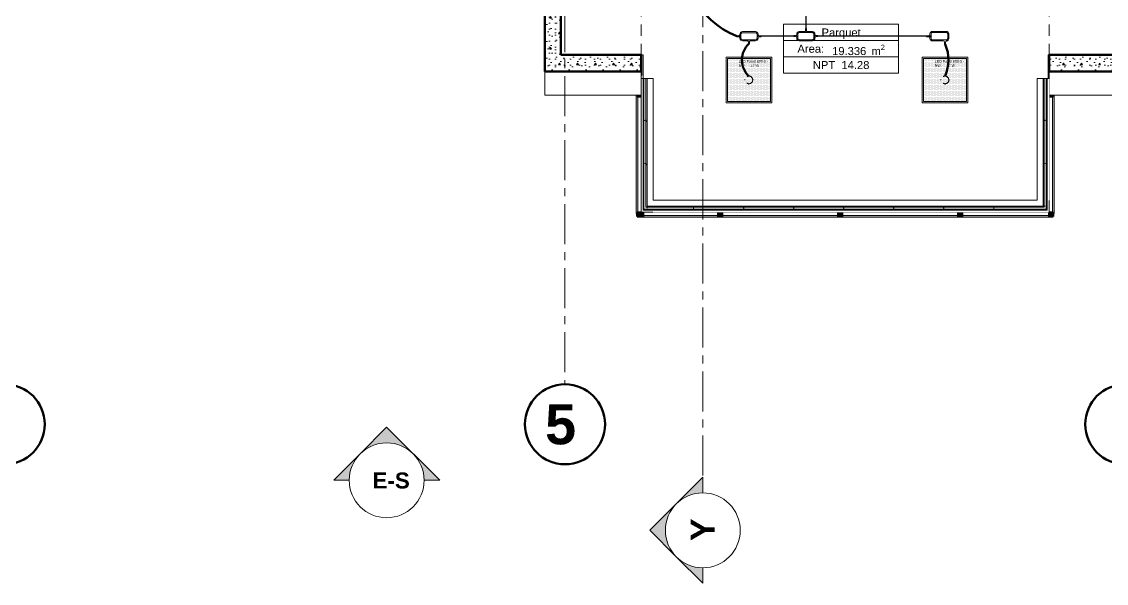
# Model space of a CAD drawing. Header units: inches. Extents: x -38 to 5698, y -33 to 92.
# Drawn here: x 308.03 to 321.58, y -0.44 to 6.58 of the extents above; entities that cross this region are included whole.
import ezdxf
from ezdxf.lldxf.tags import DXFTag

# ---------------------------------------------------------------- set-up
doc = ezdxf.new("R2010")
doc.units = ezdxf.units.IN
doc.header["$MEASUREMENT"] = 0
doc.set_wipeout_variables(frame=1)
for name, pattern in [('CONTINUA', [0]), ('DASHED', [0.75, 0.5, -0.25]), ('Línea Oculta', [0.195611, 0.141111, -0.0545]), ('Punto & Raya', [0.65, 0.5, -0.075, 0, -0.075]), ('Wipeout_Contour', [1, 0, -1])]:
    doc.linetypes.add(name, pattern=pattern)
for name, color, linetype in [('02 _ ARQ _ ALB _ Ejes Generales', 7, 'Continuous'), ('02 _ ARQ _ ZON _ Espacio.3D', 7, 'Continuous'), ('08 _ STR _ EXT _ 08 Placas', 7, 'Continuous'), ('08 _ STR _ EXT _ 08 Placas Inclinadas', 7, 'Continuous'), ('Acabado - Muros', 7, 'Continuous'), ('Estructura - 04 MURO', 7, 'Continuous'), ('Interior - Escaleras & Barandillas', 7, 'Continuous'), ('Marcador - Alzados', 7, 'Continuous'), ('Marcador - Secciones', 251, 'Continuous')]:
    doc.layers.add(name, color=color, linetype=linetype)
for name, color, linetype, lineweight in [('ALUMBRADO_CONDUIT', 30, 'CONDUIT1', 30), ('Bancas', 1, 'Continuous', 13), ('CABLEADO EXT.', 3, 'PVCSUBT', 30), ('Luminarias', 5, 'Continuous', 20), ('Simb_Alumbrado', 140, 'CONTINUA', 30)]:
    doc.layers.add(name, color=color, linetype=linetype, lineweight=lineweight)
doc.styles.add('Estilo_Generado_1', font='swisseb.ttf')
doc.styles.add('Estilo_Generado_7', font='swisse.ttf')
doc.styles.add('{18b73a54-fa43-428c-adcb-c1c7bbdf2c84}', font='Simplex.shx')
tags = doc.linetypes.add('CONDUIT', pattern='A,1.5,-0.210535,["con",{18b73a54-fa43-428c-adcb-c1c7bbdf2c84},S=0.2,R=0,X=0,Y=-0.065594],-0.702384', length=2.412919).pattern_tags.tags
tags[6] = DXFTag(74, 10)
tags = doc.linetypes.add('CONDUIT1', pattern='A,1,-0.19772,["con",{18b73a54-fa43-428c-adcb-c1c7bbdf2c84},S=0.2,R=0,X=0,Y=-0.065594],-0.593642', length=1.791362).pattern_tags.tags
tags[6] = DXFTag(74, 10)
tags = doc.linetypes.add('PVCSUBT', pattern='A,0.6,-0.3,0.6,-0.075691,["PVC",Standard,S=0.2,R=0,X=0,Y=-0.093724],-0.621005', length=2.196696).pattern_tags.tags
tags[10] = DXFTag(74, 10)
pattern_1 = [(0, (277.50004, 6e-09), (0, 0.3897114), [0.024375, -0.200625]), (0, (277.61254, 0.19486), (0, 0.3897114), [0.024375, -0.200625]), (60, (277.50004, 6e-09), (-0.3375, 0.1948557), [0.024375, -0.200625]), (60, (277.72504, 6e-09), (-0.3375, 0.1948557), [0.024375, -0.200625]), (120, (277.5244, 6e-09), (0.3375, 0.1948557), [0.024375, -0.200625]), (120, (277.7494, 6e-09), (0.3375, 0.1948557), [0.024375, -0.200625]), (0, (277.50004, 0.0375), (0, 0.075), [0, -0.075, 0, -0.1125]), (45, (277.53754, 0.0375), (-0.05303301, 0.05303301), [0, -0.05625, 0, -0.09375])]

# ---------------------------------------------------------------- blocks, each defined once
blk = doc.blocks.new('*U270')
at = {"layer": 'Luminarias', "linetype": 'DASHED', "lineweight": 0, "ltscale": 0.05}
blk.add_lwpolyline([(0, -0.005), (0, 0.005)], dxfattribs=at)
blk = doc.blocks.new('*U271')
at = {"color": 0, "linetype": 'ByBlock', "lineweight": -2, "transparency": 16777216}
for p, rotation in [((-0.05, 0), 90), ((0, -0.05), 180), ((0.05, 0), 269.9999999999999)]:
    blk.add_blockref('*U270', p, dxfattribs=dict(at, rotation=rotation))
blk.add_blockref('*U270', (0, 0.05), dxfattribs=at)
blk = doc.blocks.new('PANEL LED 50W')
at = {"layer": 'Luminarias'}
h = blk.add_hatch(dxfattribs=at)
h.set_pattern_fill('DOTS', color=4, scale=0.009097)
h.set_pattern_definition([(0, (0, -2e-14), (0.0072206, 0.01444116), [0, -0.01444116])])
h.paths.add_polyline_path([(-0.257, -0.257), (0.257, -0.257), (0.257, 0.257), (-0.257, 0.257)])
h.paths.add_polyline_path([(-0.13, 0.097), (0.185, 0.097), (0.185, 0.247), (-0.13, 0.247)], flags=24)
at = {"layer": 'Luminarias', "color": 4, "lineweight": 0}
for points in [[(-0.273, 0.273), (0.273, 0.273), (0.273, -0.273), (-0.273, -0.273)], [(-0.257, -0.257), (0.257, -0.257), (0.257, 0.257), (-0.257, 0.257)]]:
    blk.add_lwpolyline(points, close=True, dxfattribs=at)
at = {"layer": 'Luminarias', "color": 4, "linetype": 'DASHED', "lineweight": 0, "ltscale": 0.01}
blk.add_circle((0, 0), 0.0455, dxfattribs=at)
at = {"color": 4}
blk.add_blockref('*U271', (0, 0), dxfattribs=at)
at = {"layer": 'Luminarias', "color": 4, "insert": (-0.122, 0.239), "char_height": 0.03093, "width": 0.38285, "attachment_point": 1}
blk.add_mtext('{\\Ftxt|c0;LED Panel 600-5 - NW      47 W}', dxfattribs=at)
blk = doc.blocks.new('lumin 47')
at = {"layer": 'ALUMBRADO_CONDUIT', "xscale": 1.041283452965173, "yscale": 1.041283452965173, "zscale": 1.041283452965173}
blk.add_blockref('PANEL LED 50W', (-76.251, 24.243), dxfattribs=at)
blk = doc.blocks.new('CAJA OVAL TIPO L')
at = {"layer": 'Simb_Alumbrado', "lineweight": 13}
blk.add_lwpolyline([(-0.049, -0.079), (-0.049, -0.034, -0.380413), (-0.026, -0.009), (-0.026, -0.009, 0.341426), (-0.016, 0.003), (-0.016, 0.024), (-0.006, 0.024), (-0.006, 0.003, 0.414214), (0.006, -0.009), (0.114, -0.009, -0.414214), (0.139, -0.034), (0.139, -0.038, 0.414214), (0.151, -0.051), (0.172, -0.051), (0.172, -0.061), (0.151, -0.061, 0.414214), (0.139, -0.073), (0.139, -0.079, -0.414214), (0.114, -0.104), (-0.024, -0.104, -0.414214), (-0.049, -0.079, 0.414214)], format="xyb", dxfattribs=at)
for points in [[(-0.048, -0.056), (-0.04, -0.056)], [(-0.044, -0.051), (-0.044, -0.06)], [(0.132, -0.056), (0.141, -0.056)], [(0.137, -0.051), (0.137, -0.06)]]:
    blk.add_lwpolyline(points, dxfattribs=at)
blk.add_lwpolyline([(-0.024, -0.02), (0.114, -0.02, -0.414214), (0.128, -0.034), (0.128, -0.079, -0.414214), (0.114, -0.093), (-0.024, -0.093, -0.414214), (-0.038, -0.079), (-0.038, -0.034, -0.414214)], format="xyb", close=True, dxfattribs=at)
for centre in [(-0.044, -0.056), (0.137, -0.056)]:
    blk.add_circle(centre, 0.00438, dxfattribs=at)
blk = doc.blocks.new('oval t')
at = {"layer": 'Simb_Alumbrado', "lineweight": 13}
blk.add_lwpolyline([(0.014, 0.01, -0.414214), (0.004, 0.02), (0.004, 0.042), (-0.006, 0.042), (-0.006, 0.02, -0.414214), (-0.016, 0.01), (-0.066, 0.01, 0.414214), (-0.09, -0.014), (-0.09, -0.018, -0.414214), (-0.102, -0.03), (-0.121, -0.03), (-0.121, -0.04), (-0.102, -0.04, -0.451917), (-0.09, -0.054, 0.451917), (-0.066, -0.081), (0.066, -0.081, 0.414214), (0.09, -0.057), (0.09, -0.051, -0.398753), (0.102, -0.04), (0.121, -0.04), (0.121, -0.03), (0.102, -0.03, -0.368669), (0.09, -0.018), (0.09, -0.014, 0.414214), (0.066, 0.01), (0.014, 0.01)], format="xyb", dxfattribs=at)
blk.add_lwpolyline([(-0.066, 0), (0.066, 0, -0.414214), (0.08, -0.014), (0.08, -0.057, -0.414214), (0.066, -0.07), (-0.066, -0.07, -0.414214), (-0.08, -0.057), (-0.08, -0.014, -0.414214)], format="xyb", close=True, dxfattribs=at)
for points in [[(-0.091, -0.035), (-0.083, -0.035)], [(-0.087, -0.031), (-0.087, -0.039)], [(0.084, -0.035), (0.092, -0.035)], [(0.088, -0.031), (0.088, -0.039)]]:
    blk.add_lwpolyline(points, dxfattribs=at)
for centre in [(-0.087, -0.035), (0.088, -0.035)]:
    blk.add_circle(centre, 0.00419, dxfattribs=at)

msp = doc.modelspace()

# ---------------------------------------------------------------- hatches: boundary and pattern name
at = {"layer": '08 _ STR _ EXT _ 08 Placas', "linetype": 'Continuous', "lineweight": 9}
h = msp.add_hatch(dxfattribs=at)
h.set_pattern_fill('HORMIGÓN_EN_MASA_0002', color=250, style=0, pattern_type=2)
h.set_pattern_definition(pattern_1)
h.paths.add_polyline_path([(314.64, 6.165), (314.77, 7.09), (314.77, 7.2), (314.57, 7.2), (314.57, 6.165)])
h = msp.add_hatch(dxfattribs=at)
h.set_pattern_fill('HORMIGÓN_EN_MASA_0002', color=250, style=0, pattern_type=2)
h.set_pattern_definition(pattern_1)
h.paths.add_polyline_path([(314.77, 6.883), (314.741, 6.883), (314.64, 6.165), (314.77, 6.165)])
at = {"layer": '08 _ STR _ EXT _ 08 Placas Inclinadas', "linetype": 'Continuous', "lineweight": 9}
h = msp.add_hatch(dxfattribs=at)
h.set_pattern_fill('HORMIGÓN_EN_MASA_0002', style=0, pattern_type=2)
h.set_pattern_definition(pattern_1)
h.paths.add_polyline_path([(314.611, 5.958), (314.64, 6.165), (314.57, 6.165), (314.57, 5.958)])
at = {"layer": 'Acabado - Muros', "linetype": 'Continuous', "lineweight": 9}
for points in [[(315.71, 5.683), (315.73, 5.683), (315.73, 5.923), (315.71, 5.923)], [(320.93, 5.683), (320.93, 5.923), (320.91, 5.923), (320.91, 5.683)], [(315.71, 4.183), (315.73, 4.183), (315.73, 5.663), (315.71, 5.663)], [(320.93, 4.183), (320.93, 5.663), (320.91, 5.663), (320.91, 4.183)], [(315.78, 4.138), (316.754, 4.138), (316.754, 4.158), (315.78, 4.158)], [(316.764, 4.138), (318.254, 4.138), (318.254, 4.158), (316.764, 4.158)], [(318.264, 4.138), (319.754, 4.138), (319.754, 4.158), (318.264, 4.158)], [(319.764, 4.138), (320.885, 4.138), (320.885, 4.158), (319.764, 4.158)]]:
    msp.add_hatch(color=250, dxfattribs=at).paths.add_polyline_path(points)
at = {"layer": 'Acabado - Muros', "linetype": 'Continuous', "lineweight": 0}
for points in [[(315.77, 5.907), (315.77, 5.959), (315.72, 5.959), (315.72, 5.907)], [(320.87, 5.907), (320.92, 5.907), (320.92, 5.959), (320.87, 5.959)], [(315.77, 5.648), (315.77, 5.698), (315.72, 5.698), (315.72, 5.648)], [(320.87, 5.648), (320.92, 5.648), (320.92, 5.698), (320.87, 5.698)], [(315.77, 4.198), (315.72, 4.198), (315.72, 4.148), (315.77, 4.148)], [(315.795, 4.198), (315.745, 4.198), (315.745, 4.148), (315.795, 4.148)], [(316.734, 4.198), (316.734, 4.148), (316.784, 4.148), (316.784, 4.198)], [(318.234, 4.198), (318.234, 4.148), (318.284, 4.148), (318.284, 4.198)], [(319.734, 4.198), (319.734, 4.148), (319.784, 4.148), (319.784, 4.198)], [(320.87, 4.198), (320.87, 4.148), (320.92, 4.148), (320.92, 4.198)]]:
    msp.add_hatch(color=254, dxfattribs=at).paths.add_polyline_path(points)
at = {"layer": 'Marcador - Alzados', "linetype": 'Continuous', "lineweight": 13}
for points in [[(312.261, 1.181, -0.414214), (312.923, 1.181), (312.592, 1.512)], [(311.93, 0.85), (312.124, 0.85, -0.198912), (312.261, 1.181)], [(313.255, 0.85), (312.923, 1.181, -0.198912), (313.06, 0.85)]]:
    msp.add_hatch(color=7, dxfattribs=at).paths.add_polyline_path(points)
at = {"layer": 'Marcador - Secciones', "linetype": 'Continuous', "lineweight": 13}
for points in [[(316.542, 0.888), (316.211, 0.557, -0.198912), (316.542, 0.694)], [(316.211, -0.106, -0.414214), (316.211, 0.557), (315.88, 0.225)], [(316.542, -0.437), (316.542, -0.243, -0.198912), (316.211, -0.106)]]:
    msp.add_hatch(color=7, dxfattribs=at).paths.add_polyline_path(points)

# ---------------------------------------------------------------- linework, layer by layer
at = {"layer": '02 _ ARQ _ ALB _ Ejes Generales', "color": 7, "linetype": 'Continuous', "lineweight": 60}
for centre in [(307.82, 1.55), (314.82, 1.55), (321.82, 1.55)]:
    msp.add_circle(centre, 0.5, dxfattribs=at)
at = {"layer": '02 _ ARQ _ ZON _ Espacio.3D', "color": 252, "linetype": 'Continuous', "lineweight": 13}
for p, q in [((318.988, 6.548), (317.552, 6.548)), ((317.552, 6.548), (317.552, 5.938)), ((318.988, 5.938), (318.988, 6.548)), ((318.988, 6.345), (317.552, 6.345)), ((317.552, 6.141), (318.988, 6.141)), ((318.988, 5.938), (317.552, 5.938))]:
    msp.add_line(p, q, dxfattribs=at)
at = {"layer": '02 _ ARQ _ ZON _ Espacio.3D', "color": 254, "linetype": 'Continuous', "lineweight": 0, "flags": 128}
msp.add_lwpolyline([(315.27, 7.2), (314.77, 7.2), (314.77, 6.165), (315.795, 6.165), (315.795, 4.32), (320.855, 4.32), (320.855, 6.165), (321.87, 6.165), (321.87, 7.2), (321.17, 7.2), (321.17, 7.65), (315.27, 7.65)], close=True, dxfattribs=at)
at = {"layer": '08 _ STR _ EXT _ 08 Placas Inclinadas', "color": 7, "linetype": 'Continuous', "lineweight": 80}
for p, q in [((314.77, 6.165), (314.77, 7.09)), ((315.77, 6.165), (314.77, 6.165)), ((321.87, 6.165), (320.87, 6.165))]:
    msp.add_line(p, q, dxfattribs=at)
at = {"layer": '08 _ STR _ EXT _ 08 Placas Inclinadas', "color": 251, "linetype": 'Línea Oculta', "lineweight": 13, "flags": 128}
for points in [[(315.77, 6.165), (315.77, 7.09)], [(320.87, 6.165), (320.87, 7.09)]]:
    msp.add_lwpolyline(points, dxfattribs=at)
at = {"layer": 'Acabado - Muros', "color": 7, "linetype": 'Continuous', "lineweight": 60}
for p, q in [((315.72, 5.959), (315.72, 5.907)), ((315.77, 5.959), (315.72, 5.959)), ((315.77, 5.907), (315.72, 5.907)), ((315.77, 5.959), (315.77, 5.907)), ((320.87, 5.959), (320.87, 5.907)), ((320.92, 5.959), (320.87, 5.959)), ((320.92, 5.907), (320.87, 5.907)), ((320.92, 5.959), (320.92, 5.907)), ((315.72, 5.698), (315.72, 5.648)), ((315.77, 5.698), (315.72, 5.698)), ((315.77, 5.698), (315.77, 5.648)), ((320.87, 5.698), (320.87, 5.648)), ((320.92, 5.698), (320.87, 5.698)), ((320.92, 5.698), (320.92, 5.648)), ((315.77, 5.648), (315.72, 5.648)), ((320.92, 5.648), (320.87, 5.648)), ((315.795, 4.198), (315.72, 4.198)), ((315.72, 4.198), (315.72, 4.148)), ((315.795, 4.148), (315.72, 4.148)), ((315.745, 4.198), (315.745, 4.148)), ((315.77, 4.198), (315.77, 4.148)), ((315.795, 4.198), (315.795, 4.148)), ((316.734, 4.198), (316.734, 4.148)), ((316.784, 4.198), (316.734, 4.198)), ((316.784, 4.148), (316.734, 4.148)), ((316.784, 4.198), (316.784, 4.148)), ((318.234, 4.198), (318.234, 4.148)), ((318.284, 4.198), (318.234, 4.198)), ((318.284, 4.148), (318.234, 4.148)), ((318.284, 4.198), (318.284, 4.148)), ((319.734, 4.198), (319.734, 4.148)), ((319.784, 4.198), (319.734, 4.198)), ((319.784, 4.148), (319.734, 4.148)), ((319.784, 4.198), (319.784, 4.148)), ((320.87, 4.198), (320.87, 4.148)), ((320.92, 4.198), (320.87, 4.198)), ((320.92, 4.148), (320.87, 4.148)), ((320.92, 4.198), (320.92, 4.148))]:
    msp.add_line(p, q, dxfattribs=at)
at = {"layer": 'Acabado - Muros', "color": 7, "linetype": 'Continuous', "lineweight": 13, "flags": 128}
for points in [[(315.71, 5.683), (315.73, 5.683), (315.73, 5.923), (315.71, 5.923)], [(320.93, 5.683), (320.91, 5.683), (320.91, 5.923), (320.93, 5.923)], [(315.71, 4.183), (315.73, 4.183), (315.73, 5.663), (315.71, 5.663)], [(320.93, 4.183), (320.91, 4.183), (320.91, 5.663), (320.93, 5.663)], [(315.78, 4.138), (315.78, 4.158), (316.754, 4.158), (316.754, 4.138)], [(316.764, 4.138), (316.764, 4.158), (318.254, 4.158), (318.254, 4.138)], [(318.264, 4.138), (318.264, 4.158), (319.754, 4.158), (319.754, 4.138)], [(319.764, 4.138), (319.764, 4.158), (320.885, 4.158), (320.885, 4.138)]]:
    msp.add_lwpolyline(points, close=True, dxfattribs=at)
at = {"layer": 'ALUMBRADO_CONDUIT', "color": 30, "lineweight": 30, "ltscale": 0.4, "true_color": 0xf26722}
for p, q in [((317.83, 8.862), (317.83, 6.496)), ((317.677, 6.399), (317.271, 6.399)), ((319.339, 6.399), (317.981, 6.399))]:
    msp.add_line(p, q, dxfattribs=at)
at = {"layer": 'CABLEADO EXT.', "color": 3, "lineweight": 80}
for centre, radius, start, end in [((317.381, 7.414), 1.096, 167.931, 247.7696), ((317.305, 6.102), 0.275, 132.972, 227.028), ((319.136, 6.101), 0.476, 335.1506, 24.6298)]:
    msp.add_arc(centre, radius, start, end, dxfattribs=at)
at = {"layer": 'Marcador - Alzados', "color": 7, "linetype": 'Continuous', "lineweight": 13, "flags": 128}
msp.add_lwpolyline([(313.255, 0.85), (312.592, 1.512), (312.261, 1.181)], dxfattribs=at)
for points in [[(312.261, 1.181), (311.93, 0.85), (312.124, 0.85, -0.198912)], [(313.255, 0.85), (313.06, 0.85, 0.198912)]]:
    msp.add_lwpolyline(points, format="xyb", dxfattribs=at)
at = {"layer": 'Marcador - Alzados', "color": 7, "linetype": 'Continuous', "lineweight": 13}
msp.add_circle((312.592, 0.85), 0.468, dxfattribs=at)
at = {"layer": 'Marcador - Secciones', "color": 7, "linetype": 'Continuous', "lineweight": 13, "flags": 128}
for points in [[(316.211, 0.557), (316.542, 0.888), (316.542, 0.694, 0.198912)], [(316.211, -0.106), (316.542, -0.437), (316.542, -0.243, -0.198912)]]:
    msp.add_lwpolyline(points, format="xyb", dxfattribs=at)
msp.add_lwpolyline([(316.211, 0.557), (315.88, 0.225), (316.211, -0.106)], dxfattribs=at)
at = {"layer": 'Marcador - Secciones', "color": 7, "linetype": 'Continuous', "lineweight": 13}
msp.add_circle((316.542, 0.225), 0.468, dxfattribs=at)

# ---------------------------------------------------------------- block references
for p in [(393.369, -18.39), (395.819, -18.39)]:
    msp.add_blockref('lumin 47', p)
at = {"layer": 'ALUMBRADO_CONDUIT', "linetype": 'CONDUIT', "lineweight": 30, "xscale": 1.253906979044094, "yscale": 1.253906979044094, "zscale": 1.253906979044094, "rotation": 180}
msp.add_blockref('CAJA OVAL TIPO L', (319.554, 6.329), dxfattribs=at)
at = {"layer": 'Bancas', "color": 252, "true_color": 0x939598, "xscale": -1.253906979044094, "yscale": 1.253906979044094, "zscale": 1.253906979044094, "rotation": 180}
msp.add_blockref('oval t', (317.119, 6.355), dxfattribs=at)
at = {"layer": 'Bancas', "color": 252, "true_color": 0x939598, "xscale": -1.253906979044094, "yscale": 1.253906979044094, "zscale": 1.253906979044094}
msp.add_blockref('oval t', (317.829, 6.444), dxfattribs=at)

# ---------------------------------------------------------------- texts
at = {"layer": '02 _ ARQ _ ALB _ Ejes Generales', "color": 7, "lineweight": 30, "insert": (314.571, 1.8), "char_height": 0.5, "attachment_point": 1, "style": 'Estilo_Generado_1'}
msp.add_mtext('\\A1;{\\pql;\\pt0;\\fSwis721 Ex BT|b1|i0|c0|p34;5}', dxfattribs=at)
at = {"layer": '02 _ ARQ _ ZON _ Espacio.3D', "color": 252, "lineweight": 25, "char_height": 0.1, "attachment_point": 2, "style": 'Estilo_Generado_7'}
for s, insert in [('\\A1;{\\pqc;\\pt0;\\fSwis721 Ex BT|b0|i0|c238|p34;Parquet}', (318.27, 6.496)), ('\\A1;{\\pqc;\\pt0;\\fSwis721 Ex BT|b0|i0|c238|p34;Area: }', (317.891, 6.293)), ('\\A1;{\\pqc;\\pt0,0.3;\\fSwis721 Ex BT|b0|i0|c238|p34;19.336\\fSwis721 Ex BT|b0|i0|c238|p34;\\A1{\\H.66x;\\S^  ;}\\fSwis721 Ex BT|b0|i0|c238|p34; m\\fSwis721 Ex BT|b0|i0|c238|p34;\\A1{\\H.66x;\\S2^  ;}}', (318.487, 6.293)), ('\\A1;{\\pqc;\\pt0;\\fSwis721 Ex BT|b0|i0|c238|p34;NPT  14.28}', (318.27, 6.089))]:
    msp.add_mtext(s, dxfattribs=dict(at, insert=insert))
at = {"layer": 'Marcador - Alzados', "color": 5, "lineweight": 35, "insert": (312.881, 0.745), "char_height": 0.2, "attachment_point": 9, "style": 'Estilo_Generado_1'}
msp.add_mtext('\\A1;{\\pqr;\\pt0;\\fSwis721 Ex BT|b1|i0|c0|p34;E-S}', dxfattribs=at)
at = {"layer": 'Marcador - Secciones', "color": 5, "lineweight": 25, "insert": (316.692, 0.372), "char_height": 0.3, "attachment_point": 9, "rotation": 90, "style": 'Estilo_Generado_1'}
msp.add_mtext('\\A1;{\\pqr;\\pt0;\\fSwis721 Ex BT|b1|i0|c0|p34;Y}', dxfattribs=at)

# ---------------------------------------------------------------- next in the draw order: wipeouts: each hides what was drawn before it
at = {"color": 254, "linetype": 'Wipeout_Contour', "lineweight": 0, "ltscale": 7348.304859}
msp.add_wipeout([(314.611, 5.958), (314.57, 5.958), (314.57, 5.664)], dxfattribs=at).dxf.layer = '08 _ STR _ EXT _ 08 Placas Inclinadas'
at = {"color": 254, "linetype": 'Wipeout_Contour', "lineweight": 0, "ltscale": 9824.608827}
msp.add_wipeout([(320.87, 5.664), (322.07, 5.664), (322.029, 5.958), (320.87, 5.958)], dxfattribs=at).dxf.layer = '08 _ STR _ EXT _ 08 Placas Inclinadas'
at = {"color": 254, "linetype": 'Wipeout_Contour', "lineweight": 0, "ltscale": 7351.151175}
msp.add_wipeout([(315.92, 4.35), (315.77, 4.2), (315.92, 4.2)], dxfattribs=at).dxf.layer = 'Estructura - 04 MURO'

# ---------------------------------------------------------------- next in the draw order: hatches: boundary and pattern name
at = {"layer": '08 _ STR _ EXT _ 08 Placas Inclinadas', "linetype": 'Continuous', "lineweight": 9}
h = msp.add_hatch(dxfattribs=at)
h.set_pattern_fill('HORMIGÓN_EN_MASA_0002', style=0, pattern_type=2)
h.set_pattern_definition(pattern_1)
h.paths.add_polyline_path([(321.87, 6.165), (320.87, 6.165), (320.87, 5.958), (321.87, 5.958)])

# ---------------------------------------------------------------- next in the draw order: linework, layer by layer
at = {"layer": '08 _ STR _ EXT _ 08 Placas Inclinadas', "color": 7, "linetype": 'Continuous', "lineweight": 80}
msp.add_line((320.87, 5.958), (322.07, 5.958), dxfattribs=at)
at = {"layer": '08 _ STR _ EXT _ 08 Placas Inclinadas', "color": 7, "linetype": 'Continuous', "lineweight": 80, "flags": 128}
msp.add_lwpolyline([(320.87, 5.958), (320.87, 6.165)], dxfattribs=at)
at = {"layer": '08 _ STR _ EXT _ 08 Placas Inclinadas', "color": 7, "linetype": 'Continuous', "lineweight": 13, "flags": 128}
for points in [[(320.87, 5.664), (320.87, 5.958)], [(320.87, 5.664), (322.07, 5.664)]]:
    msp.add_lwpolyline(points, dxfattribs=at)

# ---------------------------------------------------------------- next in the draw order: wipeouts: each hides what was drawn before it
at = {"color": 254, "linetype": 'Wipeout_Contour', "lineweight": 0, "ltscale": 9799.42269}
msp.add_wipeout([(314.57, 5.664), (315.77, 5.664), (315.77, 5.958), (314.611, 5.958)], dxfattribs=at).dxf.layer = '08 _ STR _ EXT _ 08 Placas Inclinadas'
at = {"color": 254, "linetype": 'Wipeout_Contour', "lineweight": 0, "ltscale": 7352.003179}
msp.add_wipeout([(315.92, 4.35), (315.77, 4.35), (315.77, 4.2)], dxfattribs=at).dxf.layer = 'Estructura - 04 MURO'

# ---------------------------------------------------------------- next in the draw order: hatches: boundary and pattern name
at = {"layer": '08 _ STR _ EXT _ 08 Placas Inclinadas', "linetype": 'Continuous', "lineweight": 9}
h = msp.add_hatch(dxfattribs=at)
h.set_pattern_fill('HORMIGÓN_EN_MASA_0002', style=0, pattern_type=2)
h.set_pattern_definition(pattern_1)
h.paths.add_polyline_path([(314.77, 6.165), (314.64, 6.165), (314.611, 5.958), (314.77, 5.958)])
h = msp.add_hatch(dxfattribs=at)
h.set_pattern_fill('HORMIGÓN_EN_MASA_0002', style=0, pattern_type=2)
h.set_pattern_definition(pattern_1)
h.paths.add_polyline_path([(314.77, 5.958), (315.77, 5.958), (315.77, 6.165), (314.77, 6.165)])

# ---------------------------------------------------------------- next in the draw order: linework, layer by layer
at = {"layer": '02 _ ARQ _ ALB _ Ejes Generales', "color": 251, "linetype": 'Punto & Raya', "lineweight": 13}
msp.add_line((314.82, 45.9), (314.82, 2.05), dxfattribs=at)
at = {"layer": '08 _ STR _ EXT _ 08 Placas', "color": 7, "linetype": 'Continuous', "lineweight": 80}
msp.add_line((314.611, 5.958), (314.57, 5.958), dxfattribs=at)
at = {"layer": '08 _ STR _ EXT _ 08 Placas', "color": 7, "linetype": 'Continuous', "lineweight": 80, "flags": 128}
msp.add_lwpolyline([(314.57, 5.958), (314.57, 7.2)], dxfattribs=at)
at = {"layer": '08 _ STR _ EXT _ 08 Placas', "color": 7, "linetype": 'Continuous', "lineweight": 13, "flags": 128}
msp.add_lwpolyline([(314.57, 5.664), (314.57, 5.958)], dxfattribs=at)
at = {"layer": '08 _ STR _ EXT _ 08 Placas Inclinadas', "color": 7, "linetype": 'Continuous', "lineweight": 80}
msp.add_line((314.611, 5.958), (315.77, 5.958), dxfattribs=at)
at = {"layer": '08 _ STR _ EXT _ 08 Placas Inclinadas', "color": 7, "linetype": 'Continuous', "lineweight": 80, "flags": 128}
msp.add_lwpolyline([(315.77, 5.958), (315.77, 6.165)], dxfattribs=at)
at = {"layer": '08 _ STR _ EXT _ 08 Placas Inclinadas', "color": 7, "linetype": 'Continuous', "lineweight": 13, "flags": 128}
for points in [[(315.77, 5.664), (315.77, 5.958)], [(314.57, 5.664), (315.77, 5.664)]]:
    msp.add_lwpolyline(points, dxfattribs=at)
at = {"layer": 'Estructura - 04 MURO', "color": 7, "linetype": 'Continuous', "lineweight": 13, "flags": 128}
msp.add_lwpolyline([(315.77, 4.2), (320.87, 4.2)], dxfattribs=at)

# ---------------------------------------------------------------- next in the draw order: wipeouts: each hides what was drawn before it
at = {"color": 254, "linetype": 'Wipeout_Contour', "lineweight": 0, "ltscale": 9802.109788}
msp.add_wipeout([(315.92, 4.35), (315.92, 5.871), (315.77, 5.871), (315.77, 4.35)], dxfattribs=at).dxf.layer = 'Estructura - 04 MURO'
at = {"color": 254, "linetype": 'Wipeout_Contour', "lineweight": 0, "ltscale": 7366.003155}
msp.add_wipeout([(320.87, 4.35), (320.72, 4.35), (320.87, 4.2)], dxfattribs=at).dxf.layer = 'Estructura - 04 MURO'

# ---------------------------------------------------------------- next in the draw order: linework, layer by layer
at = {"layer": 'Estructura - 04 MURO', "color": 7, "linetype": 'Continuous', "lineweight": 13, "flags": 128}
for points in [[(315.77, 5.871), (315.77, 4.2)], [(315.92, 5.871), (315.77, 5.871)], [(315.92, 4.35), (315.92, 5.871)]]:
    msp.add_lwpolyline(points, dxfattribs=at)
at = {"layer": 'Interior - Escaleras & Barandillas', "color": 161, "linetype": 'Continuous', "lineweight": 13}
for p, q in [((315.795, 5.871), (315.795, 4.225)), ((315.845, 5.871), (315.795, 5.871)), ((315.807, 5.871), (315.807, 4.238)), ((315.832, 4.263), (315.832, 5.871)), ((315.845, 4.25), (315.845, 5.871))]:
    msp.add_line(p, q, dxfattribs=at)
at = {"layer": 'Interior - Escaleras & Barandillas', "color": 161, "linetype": 'Continuous', "lineweight": 13, "flags": 128}
for points in [[(315.839, 5.33, 1), (315.801, 5.33, 1)], [(315.839, 4.79, 1), (315.801, 4.79, 1)]]:
    msp.add_lwpolyline(points, format="xyb", dxfattribs=at)

# ---------------------------------------------------------------- next in the draw order: wipeouts: each hides what was drawn before it
at = {"color": 254, "linetype": 'Wipeout_Contour', "lineweight": 0, "ltscale": 7366.851152}
msp.add_wipeout([(320.72, 4.35), (320.72, 4.2), (320.87, 4.2)], dxfattribs=at).dxf.layer = 'Estructura - 04 MURO'

# ---------------------------------------------------------------- next in the draw order: linework, layer by layer
at = {"layer": 'Estructura - 04 MURO', "color": 7, "linetype": 'Continuous', "lineweight": 13, "flags": 128}
msp.add_lwpolyline([(320.87, 4.2), (320.87, 5.871)], dxfattribs=at)

# ---------------------------------------------------------------- next in the draw order: wipeouts: each hides what was drawn before it
at = {"color": 254, "linetype": 'Wipeout_Contour', "lineweight": 0, "ltscale": 9812.002904}
msp.add_wipeout([(315.92, 4.2), (320.72, 4.2), (320.72, 4.35), (315.92, 4.35)], dxfattribs=at).dxf.layer = 'Estructura - 04 MURO'

# ---------------------------------------------------------------- next in the draw order: linework, layer by layer
at = {"layer": 'Estructura - 04 MURO', "color": 7, "linetype": 'Continuous', "lineweight": 13, "flags": 128}
msp.add_lwpolyline([(320.72, 4.35), (315.92, 4.35)], dxfattribs=at)
at = {"layer": 'Interior - Escaleras & Barandillas', "color": 161, "linetype": 'Continuous', "lineweight": 13}
for p, q in [((315.795, 4.225), (320.845, 4.225)), ((315.807, 4.238), (320.832, 4.238)), ((320.807, 4.263), (315.832, 4.263)), ((320.82, 4.275), (315.845, 4.275))]:
    msp.add_line(p, q, dxfattribs=at)
at = {"layer": 'Interior - Escaleras & Barandillas', "color": 161, "linetype": 'Continuous', "lineweight": 13, "flags": 128}
for points in [[(316.445, 4.269, 1), (316.445, 4.231, 1)], [(317.07, 4.269, 1), (317.07, 4.231, 1)], [(317.695, 4.269, 1), (317.695, 4.231, 1)], [(318.32, 4.269, 1), (318.32, 4.231, 1)], [(318.945, 4.269, 1), (318.945, 4.231, 1)], [(319.57, 4.269, 1), (319.57, 4.231, 1)], [(320.195, 4.269, 1), (320.195, 4.231, 1)]]:
    msp.add_lwpolyline(points, format="xyb", dxfattribs=at)
at = {"layer": 'Marcador - Secciones', "color": 251, "linetype": 'Punto & Raya', "lineweight": 13}
msp.add_line((316.542, 46.211), (316.542, 0.888), dxfattribs=at)

# ---------------------------------------------------------------- next in the draw order: wipeouts: each hides what was drawn before it
at = {"color": 254, "linetype": 'Wipeout_Contour', "lineweight": 0, "ltscale": 9821.909743}
msp.add_wipeout([(320.87, 4.35), (320.87, 5.871), (320.72, 5.871), (320.72, 4.35)], dxfattribs=at).dxf.layer = 'Estructura - 04 MURO'

# ---------------------------------------------------------------- next in the draw order: linework, layer by layer
at = {"layer": 'Estructura - 04 MURO', "color": 7, "linetype": 'Continuous', "lineweight": 13, "flags": 128}
for points in [[(320.72, 5.871), (320.87, 5.871)], [(320.72, 5.871), (320.72, 4.35)]]:
    msp.add_lwpolyline(points, dxfattribs=at)
at = {"layer": 'Interior - Escaleras & Barandillas', "color": 161, "linetype": 'Continuous', "lineweight": 13}
for p, q in [((320.795, 5.871), (320.795, 4.275)), ((320.845, 5.871), (320.795, 5.871)), ((320.807, 5.871), (320.807, 4.263)), ((320.832, 4.238), (320.832, 5.871)), ((320.845, 4.225), (320.845, 5.871))]:
    msp.add_line(p, q, dxfattribs=at)
at = {"layer": 'Interior - Escaleras & Barandillas', "color": 161, "linetype": 'Continuous', "lineweight": 13, "flags": 128}
for points in [[(320.839, 5.33, 1), (320.801, 5.33)], [(320.839, 4.79, 1), (320.801, 4.79)]]:
    msp.add_lwpolyline(points, format="xyb", dxfattribs=at)

doc.saveas('drawing.dxf')
